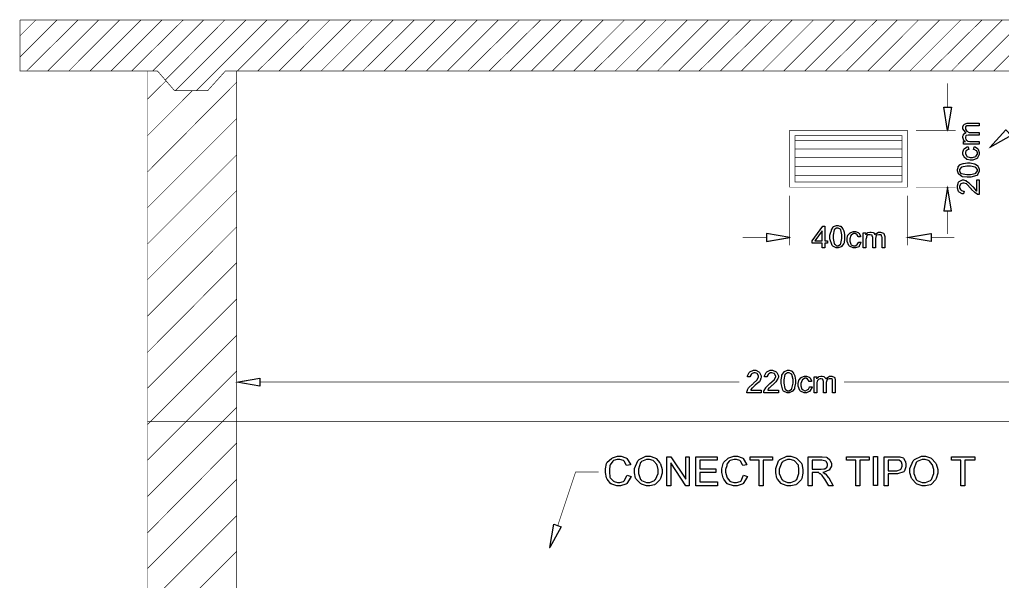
# Model space of a CAD drawing. Extents: x 219 to 1226, y 175 to 465.
# Drawn here: x 888.1 to 951.2, y 424.6 to 460.6 of the extents above; entities that cross this region are included whole.
import ezdxf

# ---------------------------------------------------------------- set-up
doc = ezdxf.new("R2010")
doc.units = 0
doc.header["$MEASUREMENT"] = 0
for name, color, linetype in [('C00-00-00-BLACK', 7, 'Continuous'), ('C00-7E-FF', 150, 'Continuous'), ('C00-FF-00', 3, 'Continuous'), ('CFF-7E-00', 30, 'Continuous')]:
    doc.layers.add(name, color=color, linetype=linetype)

msp = doc.modelspace()

# ---------------------------------------------------------------- linework, layer by layer
at = {"layer": 'C00-00-00-BLACK', "const_width": 0.0423}
for points in [[(888.154, 459.611), (889.173, 460.627)], [(888.154, 458.254), (890.53, 460.627)], [(987.227, 460.627), (888.154, 460.627)], [(896.975, 457.362), (888.154, 457.362), (888.154, 460.627)], [(888.58, 457.362), (891.887, 460.627)], [(889.938, 457.362), (893.202, 460.627)], [(891.295, 457.362), (894.559, 460.627)], [(892.649, 457.362), (895.917, 460.627)], [(894.007, 457.362), (897.274, 460.627)], [(895.321, 457.362), (898.632, 460.627)], [(896.679, 457.362), (899.946, 460.627)], [(897.485, 456.77), (901.301, 460.627)], [(898.12, 456.092), (902.658, 460.627)], [(899.478, 456.092), (904.016, 460.627)], [(902.108, 457.362), (905.373, 460.627)], [(903.423, 457.362), (906.73, 460.627)], [(904.78, 457.362), (908.045, 460.627)], [(906.138, 457.362), (909.403, 460.627)], [(907.495, 457.362), (910.76, 460.627)], [(908.853, 457.362), (912.117, 460.627)], [(910.167, 457.362), (913.475, 460.627)], [(911.524, 457.362), (914.789, 460.627)], [(912.882, 457.362), (916.147, 460.627)], [(914.237, 457.362), (917.504, 460.627)], [(915.594, 457.362), (918.861, 460.627)], [(916.909, 457.362), (920.219, 460.627)], [(918.266, 457.362), (921.576, 460.627)], [(919.623, 457.362), (922.888, 460.627)], [(920.981, 457.362), (924.245, 460.627)], [(922.338, 457.362), (925.602, 460.627)], [(923.695, 457.362), (926.96, 460.627)], [(925.01, 457.362), (928.317, 460.627)], [(926.367, 457.362), (929.632, 460.627)], [(927.725, 457.362), (930.989, 460.627)], [(929.082, 457.362), (932.346, 460.627)], [(930.439, 457.362), (933.704, 460.627)], [(931.754, 457.362), (935.061, 460.627)], [(933.111, 457.362), (936.419, 460.627)], [(934.468, 457.362), (937.733, 460.627)], [(935.823, 457.362), (939.091, 460.627)], [(937.181, 457.362), (940.448, 460.627)], [(938.538, 457.362), (941.805, 460.627)], [(939.853, 457.362), (943.163, 460.627)], [(941.21, 457.362), (944.476, 460.627)], [(942.567, 457.362), (945.833, 460.627)], [(943.925, 457.362), (947.191, 460.627)], [(945.282, 457.362), (948.548, 460.627)], [(946.597, 457.362), (949.904, 460.627)], [(947.954, 457.362), (951.22, 460.627)], [(949.311, 457.362), (952.577, 460.627)], [(950.669, 457.362), (953.935, 460.627)], [(896.34, 386.999), (896.34, 457.362)], [(898.079, 456.092), (896.975, 457.362)], [(898.079, 456.092), (900.2, 456.092), (901.346, 457.362)], [(901.346, 457.362), (974.037, 457.362)], [(902.066, 388.653), (902.066, 457.362)], [(896.34, 455.542), (897.528, 456.727)], [(896.34, 450.877), (902.066, 456.643)], [(896.34, 453.209), (899.224, 456.092)], [(896.34, 448.588), (902.066, 454.311)], [(896.34, 446.258), (902.066, 451.981)], [(896.34, 443.969), (902.066, 449.692)], [(896.34, 441.637), (902.066, 447.36)], [(896.34, 439.307), (902.066, 445.07)], [(896.34, 437.016), (902.066, 442.738)], [(896.34, 434.685), (902.066, 440.408)], [(896.34, 432.396), (902.066, 438.119)], [(896.34, 430.064), (902.066, 435.788)], [(896.34, 434.855), (979.041, 434.855)], [(896.34, 427.734), (902.066, 433.5)], [(896.34, 425.445), (902.066, 431.168)], [(896.34, 423.115), (902.066, 428.835)], [(896.34, 420.823), (902.066, 426.547)]]:
    msp.add_lwpolyline(points, dxfattribs=at)
for points in [[(937.565, 453.549), (937.565, 449.904), (945.112, 449.904), (945.112, 453.549), (937.565, 453.549)], [(937.903, 453.209), (937.903, 450.242), (944.775, 450.242), (944.775, 453.209), (937.903, 453.209)]]:
    msp.add_lwpolyline(points, close=True, dxfattribs=at)
at = {"layer": 'C00-7E-FF', "const_width": 0.0423}
for points in [[(947.7, 455.032), (947.7, 456.557)], [(945.664, 453.549), (948.209, 453.549)], [(945.664, 449.904), (948.209, 449.904)], [(937.565, 449.35), (937.565, 446.173)], [(945.112, 449.35), (945.112, 446.173)], [(947.7, 448.377), (947.7, 446.893)], [(936.08, 446.681), (934.554, 446.681)], [(946.639, 446.681), (948.123, 446.681)], [(902.066, 443.334), (902.066, 436.889)], [(903.55, 437.4), (934.339, 437.4)], [(971.788, 437.4), (941.04, 437.4)], [(922.677, 428.2), (923.822, 431.634), (925.306, 431.634)]]:
    msp.add_lwpolyline(points, dxfattribs=at)
for points in [[(947.447, 455.032), (947.954, 455.032), (947.7, 453.549), (947.447, 455.032)], [(951.773, 453.209), (950.415, 452.447), (951.431, 453.592), (951.773, 453.209)], [(947.447, 448.377), (947.954, 448.377), (947.7, 449.904), (947.447, 448.377)], [(936.08, 446.935), (936.08, 446.427), (937.565, 446.681), (936.08, 446.935)], [(946.639, 446.935), (946.639, 446.427), (945.112, 446.681), (946.639, 446.935)], [(903.55, 437.653), (903.55, 437.142), (902.066, 437.4), (903.55, 437.653)], [(922.888, 428.115), (922.168, 426.8), (922.422, 428.284), (922.888, 428.115)]]:
    msp.add_lwpolyline(points, close=True, dxfattribs=at)
at = {"layer": 'C00-7E-FF'}
for points in [[(947.447, 455.032), (947.954, 455.032), (947.7, 453.549), (947.447, 455.032)], [(951.773, 453.209), (950.415, 452.447), (951.431, 453.592), (951.773, 453.209)], [(947.447, 448.377), (947.954, 448.377), (947.7, 449.904), (947.447, 448.377)], [(936.08, 446.935), (936.08, 446.427), (937.565, 446.681), (936.08, 446.935)], [(946.639, 446.935), (946.639, 446.427), (945.112, 446.681), (946.639, 446.935)], [(903.55, 437.653), (903.55, 437.142), (902.066, 437.4), (903.55, 437.653)], [(922.888, 428.115), (922.168, 426.8), (922.422, 428.284), (922.888, 428.115)]]:
    msp.add_lwpolyline(points, close=True, dxfattribs=at)
at = {"layer": 'C00-FF-00', "const_width": 0.0423}
for points in [[(937.903, 452.912), (944.775, 452.912)], [(937.903, 452.361), (944.775, 452.361)], [(937.903, 451.811), (944.775, 451.811)], [(937.903, 451.216), (944.775, 451.216)], [(937.903, 450.666), (944.775, 450.666)]]:
    msp.add_lwpolyline(points, dxfattribs=at)
at = {"layer": 'CFF-7E-00'}
for points in [[(949.736, 452.657), (948.716, 452.657), (948.716, 452.827), (948.846, 452.827), (948.812, 452.827), (948.726, 452.933), (948.716, 452.954), (948.716, 452.954), (948.675, 453.082), (948.675, 453.123), (948.675, 453.166), (948.716, 453.261), (948.716, 453.293), (948.726, 453.304), (948.866, 453.41), (948.888, 453.42), (948.855, 453.432), (948.675, 453.647), (948.675, 453.719), (948.675, 453.772), (948.748, 453.921), (948.759, 453.931), (948.78, 453.953), (948.956, 454.015), (949.015, 454.015), (949.736, 454.015), (949.736, 453.846), (949.101, 453.846), (949.058, 453.846), (948.963, 453.846), (948.931, 453.846), (948.931, 453.846), (948.855, 453.772), (948.846, 453.761), (948.846, 453.761), (948.846, 453.698), (948.846, 453.676), (948.846, 453.635), (948.909, 453.519), (948.931, 453.508), (948.941, 453.498), (949.092, 453.42), (949.143, 453.42), (949.736, 453.42), (949.736, 453.25), (949.058, 453.25), (949.015, 453.25), (948.898, 453.22), (948.888, 453.209), (948.877, 453.199), (948.846, 453.111), (948.846, 453.081), (948.846, 453.049), (948.877, 452.965), (948.888, 452.954), (948.888, 452.933), (948.952, 452.87), (948.974, 452.87), (948.994, 452.86), (949.136, 452.827), (949.185, 452.827), (949.736, 452.827), (949.736, 452.657)], [(949.354, 452.32), (949.397, 452.488), (949.46, 452.488), (949.628, 452.383), (949.65, 452.361), (949.671, 452.341), (949.736, 452.134), (949.736, 452.065), (949.736, 451.992), (949.628, 451.791), (949.608, 451.769), (949.586, 451.748), (949.317, 451.642), (949.227, 451.642), (949.153, 451.642), (948.952, 451.675), (948.931, 451.685), (948.909, 451.696), (948.768, 451.833), (948.759, 451.854), (948.748, 451.876), (948.675, 452.018), (948.675, 452.065), (948.675, 452.139), (948.748, 452.341), (948.759, 452.361), (948.78, 452.383), (948.956, 452.488), (949.015, 452.488), (949.058, 452.32), (949.015, 452.32), (948.898, 452.245), (948.888, 452.234), (948.877, 452.225), (948.846, 452.138), (948.846, 452.108), (948.846, 452.055), (948.909, 451.907), (948.931, 451.895), (948.941, 451.875), (949.156, 451.811), (949.227, 451.811), (949.3, 451.811), (949.502, 451.875), (949.524, 451.895), (949.533, 451.907), (949.608, 452.026), (949.608, 452.065), (949.608, 452.108), (949.576, 452.225), (949.566, 452.234), (949.555, 452.245), (949.404, 452.32), (949.354, 452.32)], [(949.058, 450.538), (948.95, 450.538), (948.653, 450.571), (948.632, 450.581), (948.61, 450.592), (948.429, 450.73), (948.42, 450.75), (948.398, 450.761), (948.336, 450.943), (948.336, 451.004), (948.336, 451.047), (948.368, 451.164), (948.378, 451.173), (948.378, 451.216), (948.483, 451.333), (948.505, 451.343), (948.515, 451.354), (948.694, 451.419), (948.716, 451.43), (948.716, 451.43), (948.973, 451.472), (949.058, 451.472), (949.153, 451.472), (949.417, 451.397), (949.44, 451.386), (949.492, 451.386), (949.639, 451.27), (949.65, 451.259), (949.671, 451.238), (949.736, 451.063), (949.736, 451.004), (949.736, 450.92), (949.628, 450.688), (949.608, 450.666), (949.576, 450.645), (949.187, 450.538), (949.058, 450.538)], [(949.058, 450.708), (949.163, 450.708), (949.47, 450.783), (949.481, 450.793), (949.502, 450.804), (949.608, 450.954), (949.608, 451.004), (949.608, 451.047), (949.502, 451.164), (949.481, 451.173), (949.47, 451.195), (949.16, 451.259), (949.058, 451.259), (948.941, 451.259), (948.599, 451.195), (948.589, 451.173), (948.567, 451.164), (948.462, 451.044), (948.462, 451.004), (948.462, 450.951), (948.537, 450.804), (948.548, 450.793), (948.569, 450.783), (948.935, 450.708), (949.058, 450.708)], [(949.566, 450.369), (949.736, 450.369), (949.736, 449.438), (949.703, 449.438), (949.631, 449.438), (949.608, 449.438), (949.597, 449.45), (949.449, 449.555), (949.44, 449.565), (949.417, 449.576), (949.237, 449.755), (949.227, 449.776), (949.196, 449.819), (948.941, 450.094), (948.931, 450.115), (948.909, 450.126), (948.764, 450.158), (948.716, 450.158), (948.673, 450.158), (948.558, 450.126), (948.548, 450.115), (948.537, 450.105), (948.462, 449.955), (948.462, 449.904), (948.462, 449.863), (948.537, 449.746), (948.548, 449.735), (948.558, 449.714), (948.708, 449.649), (948.759, 449.649), (948.716, 449.48), (948.642, 449.48), (948.441, 449.587), (948.42, 449.608), (948.398, 449.63), (948.336, 449.837), (948.336, 449.904), (948.336, 449.99), (948.398, 450.221), (948.42, 450.242), (948.441, 450.264), (948.647, 450.369), (948.716, 450.369), (948.716, 450.369), (948.844, 450.327), (948.888, 450.327), (948.898, 450.318), (949.036, 450.212), (949.058, 450.201), (949.067, 450.191), (949.28, 449.977), (949.311, 449.946), (949.332, 449.914), (949.47, 449.746), (949.481, 449.735), (949.481, 449.714), (949.555, 449.66), (949.566, 449.649), (949.566, 450.369)], [(939.642, 446.003), (939.642, 446.302), (939.007, 446.302), (939.007, 446.471), (939.684, 447.403), (939.811, 447.403), (939.811, 446.471), (939.981, 446.471), (939.981, 446.302), (939.811, 446.302), (939.811, 446.003), (939.642, 446.003)], [(940.149, 446.724), (940.149, 446.819), (940.226, 447.083), (940.237, 447.104), (940.237, 447.169), (940.353, 447.34), (940.364, 447.36), (940.385, 447.371), (940.558, 447.446), (940.617, 447.446), (940.67, 447.446), (940.79, 447.403), (940.829, 447.403), (940.839, 447.394), (940.945, 447.253), (940.956, 447.231), (940.966, 447.221), (941.04, 447.101), (941.04, 447.061), (941.05, 447.041), (941.083, 446.804), (941.083, 446.724), (941.083, 446.619), (941.05, 446.332), (941.04, 446.301), (941.029, 446.28), (940.893, 446.1), (940.872, 446.088), (940.861, 446.068), (940.678, 446.003), (940.617, 446.003), (940.543, 446.003), (940.342, 446.111), (940.321, 446.131), (940.299, 446.163), (940.149, 446.585), (940.149, 446.724)], [(940.364, 446.724), (940.364, 446.608), (940.426, 446.28), (940.448, 446.258), (940.458, 446.237), (940.577, 446.131), (940.617, 446.131), (940.67, 446.131), (940.818, 446.237), (940.829, 446.258), (940.839, 446.28), (940.914, 446.614), (940.914, 446.724), (940.914, 446.841), (940.839, 447.169), (940.829, 447.189), (940.818, 447.201), (940.667, 447.274), (940.617, 447.274), (940.575, 447.274), (940.458, 447.201), (940.448, 447.189), (940.426, 447.169), (940.364, 446.835), (940.364, 446.724)], [(939.642, 446.471), (939.642, 447.107), (939.176, 446.471), (939.642, 446.471)], [(941.975, 446.385), (942.144, 446.385), (942.133, 446.353), (942.027, 446.111), (942.018, 446.088), (941.995, 446.079), (941.789, 446.003), (941.721, 446.003), (941.636, 446.003), (941.4, 446.111), (941.379, 446.131), (941.357, 446.153), (941.253, 446.422), (941.253, 446.512), (941.253, 446.586), (941.284, 446.787), (941.295, 446.808), (941.305, 446.83), (941.443, 446.968), (941.465, 446.977), (941.486, 446.988), (941.662, 447.061), (941.721, 447.061), (941.785, 447.061), (941.964, 446.988), (941.975, 446.977), (941.995, 446.968), (942.101, 446.786), (942.101, 446.724), (941.975, 446.724), (941.964, 446.735), (941.891, 446.85), (941.891, 446.85), (941.88, 446.862), (941.76, 446.935), (941.721, 446.935), (941.667, 446.935), (941.516, 446.83), (941.506, 446.808), (941.495, 446.798), (941.422, 446.583), (941.422, 446.512), (941.422, 446.439), (941.495, 446.237), (941.506, 446.215), (941.516, 446.205), (941.669, 446.131), (941.721, 446.131), (941.762, 446.131), (941.88, 446.205), (941.891, 446.215), (941.9, 446.226), (941.975, 446.346), (941.975, 446.385)], [(942.271, 446.003), (942.271, 446.98), (942.441, 446.98), (942.441, 446.853), (942.45, 446.864), (942.556, 446.97), (942.567, 446.98), (942.577, 446.991), (942.697, 447.023), (942.737, 447.023), (942.789, 447.023), (942.927, 446.991), (942.949, 446.98), (942.959, 446.97), (943.033, 446.883), (943.033, 446.853), (943.054, 446.885), (943.262, 447.023), (943.332, 447.023), (943.395, 447.023), (943.576, 446.948), (943.587, 446.937), (943.597, 446.928), (943.671, 446.746), (943.671, 446.684), (943.671, 446.003), (943.502, 446.003), (943.502, 446.641), (943.502, 446.673), (943.469, 446.758), (943.459, 446.768), (943.459, 446.79), (943.427, 446.844), (943.417, 446.853), (943.385, 446.853), (943.312, 446.853), (943.288, 446.853), (943.288, 446.853), (943.128, 446.821), (943.119, 446.81), (943.108, 446.801), (943.076, 446.619), (943.076, 446.557), (943.076, 446.003), (942.906, 446.003), (942.906, 446.641), (942.906, 446.684), (942.863, 446.779), (942.863, 446.81), (942.853, 446.821), (942.733, 446.853), (942.694, 446.853), (942.662, 446.853), (942.591, 446.853), (942.567, 446.853), (942.556, 446.844), (942.483, 446.757), (942.483, 446.726), (942.483, 446.674), (942.441, 446.554), (942.441, 446.514), (942.441, 446.003), (942.271, 446.003)], [(935.739, 436.889), (935.739, 436.719), (934.807, 436.719), (934.807, 436.751), (934.839, 436.836), (934.85, 436.846), (934.85, 436.899), (934.923, 437.037), (934.934, 437.058), (934.955, 437.069), (935.156, 437.251), (935.188, 437.272), (935.22, 437.305), (935.473, 437.549), (935.484, 437.569), (935.494, 437.58), (935.569, 437.731), (935.569, 437.78), (935.569, 437.78), (935.494, 437.929), (935.484, 437.95), (935.473, 437.961), (935.355, 437.992), (935.316, 437.992), (935.262, 437.992), (935.113, 437.929), (935.104, 437.907), (935.093, 437.897), (935.02, 437.778), (935.02, 437.737), (934.85, 437.737), (934.85, 437.812), (934.955, 438.024), (934.977, 438.034), (934.998, 438.056), (935.236, 438.162), (935.316, 438.162), (935.389, 438.162), (935.59, 438.056), (935.612, 438.034), (935.633, 438.013), (935.739, 437.806), (935.739, 437.737), (935.739, 437.706), (935.706, 437.622), (935.696, 437.611), (935.696, 437.558), (935.622, 437.422), (935.612, 437.4), (935.59, 437.39), (935.348, 437.207), (935.316, 437.185), (935.294, 437.164), (935.146, 437.016), (935.146, 437.016), (935.136, 437.006), (935.061, 436.919), (935.061, 436.889), (935.739, 436.889)], [(936.842, 436.889), (936.842, 436.719), (935.911, 436.719), (935.911, 436.751), (935.911, 436.823), (935.911, 436.846), (935.921, 436.868), (936.027, 437.037), (936.038, 437.058), (936.048, 437.069), (936.227, 437.251), (936.249, 437.272), (936.29, 437.305), (936.566, 437.549), (936.588, 437.569), (936.597, 437.58), (936.673, 437.731), (936.673, 437.78), (936.673, 437.78), (936.597, 437.929), (936.588, 437.95), (936.577, 437.961), (936.427, 437.992), (936.377, 437.992), (936.334, 437.992), (936.217, 437.929), (936.208, 437.907), (936.185, 437.897), (936.122, 437.778), (936.122, 437.737), (935.953, 437.737), (935.953, 437.812), (936.057, 438.024), (936.08, 438.034), (936.1, 438.056), (936.307, 438.162), (936.377, 438.162), (936.461, 438.162), (936.693, 438.056), (936.715, 438.034), (936.735, 438.013), (936.842, 437.806), (936.842, 437.737), (936.842, 437.706), (936.8, 437.635), (936.8, 437.611), (936.789, 437.59), (936.683, 437.422), (936.673, 437.4), (936.662, 437.39), (936.45, 437.207), (936.419, 437.185), (936.396, 437.164), (936.255, 437.016), (936.208, 437.016), (936.208, 436.984), (936.165, 436.914), (936.165, 436.889), (936.842, 436.889)], [(937.011, 437.441), (937.011, 437.538), (937.054, 437.752), (937.054, 437.823), (937.063, 437.854), (937.201, 438.056), (937.223, 438.076), (937.233, 438.088), (937.418, 438.162), (937.479, 438.162), (937.532, 438.162), (937.652, 438.119), (937.692, 438.119), (937.701, 438.11), (937.807, 437.972), (937.818, 437.95), (937.828, 437.94), (937.891, 437.791), (937.903, 437.78), (937.903, 437.78), (937.945, 437.527), (937.945, 437.441), (937.945, 437.335), (937.871, 437.047), (937.861, 437.016), (937.861, 436.963), (937.743, 436.816), (937.733, 436.805), (937.711, 436.795), (937.537, 436.719), (937.479, 436.719), (937.394, 436.719), (937.158, 436.825), (937.138, 436.846), (937.116, 436.879), (937.011, 437.301), (937.011, 437.441)], [(937.181, 437.441), (937.181, 437.325), (937.255, 436.996), (937.266, 436.974), (937.277, 436.953), (937.429, 436.846), (937.479, 436.846), (937.532, 436.846), (937.67, 436.953), (937.692, 436.974), (937.701, 436.996), (937.776, 437.331), (937.776, 437.441), (937.776, 437.558), (937.701, 437.886), (937.692, 437.907), (937.67, 437.918), (937.526, 437.992), (937.479, 437.992), (937.426, 437.992), (937.287, 437.918), (937.266, 437.907), (937.255, 437.886), (937.181, 437.553), (937.181, 437.441)], [(938.837, 437.101), (939.007, 437.101), (938.995, 437.069), (938.858, 436.826), (938.837, 436.805), (938.815, 436.795), (938.639, 436.719), (938.58, 436.719), (938.495, 436.719), (938.262, 436.825), (938.242, 436.846), (938.22, 436.868), (938.115, 437.141), (938.115, 437.23), (938.115, 437.305), (938.147, 437.506), (938.157, 437.527), (938.167, 437.549), (938.305, 437.687), (938.327, 437.696), (938.348, 437.707), (938.521, 437.78), (938.58, 437.78), (938.644, 437.78), (938.815, 437.707), (938.837, 437.696), (938.858, 437.687), (938.964, 437.503), (938.964, 437.441), (938.794, 437.441), (938.794, 437.474), (938.728, 437.569), (938.707, 437.569), (938.696, 437.58), (938.61, 437.653), (938.58, 437.653), (938.527, 437.653), (938.378, 437.549), (938.368, 437.527), (938.357, 437.517), (938.284, 437.302), (938.284, 437.23), (938.284, 437.156), (938.346, 436.953), (938.368, 436.931), (938.378, 436.922), (938.53, 436.846), (938.58, 436.846), (938.58, 436.846), (938.731, 436.922), (938.753, 436.931), (938.762, 436.943), (938.826, 437.08), (938.837, 437.101)], [(939.133, 436.719), (939.133, 437.737), (939.303, 437.737), (939.303, 437.611), (939.303, 437.642), (939.407, 437.728), (939.43, 437.737), (939.439, 437.749), (939.559, 437.78), (939.599, 437.78), (939.64, 437.78), (939.757, 437.749), (939.769, 437.737), (939.778, 437.728), (939.884, 437.622), (939.895, 437.611), (939.916, 437.642), (940.124, 437.78), (940.194, 437.78), (940.258, 437.78), (940.426, 437.707), (940.448, 437.696), (940.458, 437.687), (940.491, 437.503), (940.491, 437.441), (940.491, 436.719), (940.321, 436.719), (940.321, 437.4), (940.321, 437.431), (940.321, 437.503), (940.321, 437.527), (940.321, 437.549), (940.28, 437.596), (940.28, 437.611), (940.247, 437.611), (940.172, 437.611), (940.149, 437.611), (940.106, 437.611), (939.99, 437.58), (939.981, 437.569), (939.97, 437.56), (939.895, 437.376), (939.895, 437.314), (939.895, 436.719), (939.726, 436.719), (939.726, 437.4), (939.726, 437.443), (939.694, 437.56), (939.684, 437.569), (939.684, 437.58), (939.588, 437.611), (939.556, 437.611), (939.524, 437.611), (939.439, 437.58), (939.43, 437.569), (939.407, 437.569), (939.345, 437.506), (939.345, 437.484), (939.334, 437.474), (939.303, 437.323), (939.303, 437.272), (939.303, 436.719), (939.133, 436.719)], [(927.13, 431.422), (927.386, 431.338), (927.364, 431.297), (927.118, 430.901), (927.087, 430.869), (927.055, 430.849), (926.698, 430.742), (926.58, 430.742), (926.462, 430.742), (926.145, 430.849), (926.114, 430.869), (926.082, 430.88), (925.838, 431.168), (925.818, 431.211), (925.805, 431.254), (925.729, 431.603), (925.729, 431.718), (925.729, 431.846), (925.805, 432.185), (925.818, 432.227), (925.838, 432.258), (926.123, 432.502), (926.157, 432.523), (926.188, 432.545), (926.512, 432.65), (926.621, 432.65), (926.737, 432.65), (927.055, 432.545), (927.087, 432.523), (927.118, 432.491), (927.334, 432.143), (927.344, 432.1), (927.087, 432.057), (927.076, 432.089), (926.939, 432.333), (926.919, 432.354), (926.896, 432.365), (926.658, 432.439), (926.58, 432.439), (926.494, 432.439), (926.261, 432.365), (926.241, 432.354), (926.219, 432.333), (926.038, 432.089), (926.028, 432.057), (926.017, 432.026), (925.987, 431.795), (925.987, 431.718), (925.987, 431.613), (926.017, 431.327), (926.028, 431.295), (926.049, 431.264), (926.252, 431.05), (926.283, 431.039), (926.304, 431.018), (926.511, 430.955), (926.58, 430.955), (926.664, 430.955), (926.896, 431.029), (926.919, 431.039), (926.939, 431.061), (927.118, 431.381), (927.13, 431.422)], [(927.598, 431.677), (927.598, 431.857), (927.809, 432.355), (927.851, 432.396), (927.893, 432.439), (928.338, 432.65), (928.487, 432.65), (928.604, 432.65), (928.912, 432.545), (928.955, 432.523), (928.987, 432.502), (929.229, 432.216), (929.251, 432.184), (929.272, 432.152), (929.378, 431.797), (929.378, 431.677), (929.378, 431.55), (929.272, 431.211), (929.251, 431.168), (929.229, 431.137), (928.953, 430.849), (928.912, 430.827), (928.88, 430.817), (928.585, 430.742), (928.487, 430.742), (928.37, 430.742), (928.053, 430.849), (928.021, 430.869), (927.978, 430.891), (927.703, 431.168), (927.682, 431.211), (927.671, 431.243), (927.598, 431.569), (927.598, 431.677)], [(927.851, 431.677), (927.851, 431.539), (927.989, 431.156), (928.021, 431.123), (928.053, 431.091), (928.378, 430.955), (928.487, 430.955), (928.593, 430.955), (928.89, 431.091), (928.912, 431.123), (928.944, 431.156), (929.125, 431.547), (929.125, 431.677), (929.125, 431.783), (929.049, 432.068), (929.039, 432.1), (929.028, 432.122), (928.849, 432.333), (928.828, 432.354), (928.796, 432.365), (928.564, 432.439), (928.487, 432.439), (928.37, 432.439), (928.053, 432.301), (928.021, 432.269), (927.989, 432.238), (927.851, 431.817), (927.851, 431.677)], [(929.674, 430.742), (929.674, 432.608), (929.928, 432.608), (930.905, 431.168), (930.905, 432.608), (931.117, 432.608), (931.117, 430.742), (930.905, 430.742), (929.928, 432.227), (929.928, 430.742), (929.674, 430.742)], [(931.54, 430.742), (931.54, 432.608), (932.898, 432.608), (932.898, 432.396), (931.797, 432.396), (931.797, 431.846), (932.812, 431.846), (932.812, 431.592), (931.797, 431.592), (931.797, 430.996), (932.939, 430.996), (932.939, 430.742), (931.54, 430.742)], [(934.595, 431.422), (934.85, 431.338), (934.839, 431.297), (934.586, 430.901), (934.554, 430.869), (934.521, 430.849), (934.194, 430.742), (934.085, 430.742), (933.957, 430.742), (933.609, 430.849), (933.577, 430.869), (933.545, 430.88), (933.333, 431.168), (933.323, 431.211), (933.301, 431.254), (933.197, 431.603), (933.197, 431.718), (933.197, 431.846), (933.301, 432.185), (933.323, 432.227), (933.344, 432.258), (933.588, 432.502), (933.62, 432.523), (933.651, 432.545), (933.977, 432.65), (934.085, 432.65), (934.202, 432.65), (934.521, 432.545), (934.554, 432.523), (934.586, 432.491), (934.797, 432.143), (934.807, 432.1), (934.554, 432.057), (934.543, 432.089), (934.402, 432.333), (934.382, 432.354), (934.36, 432.365), (934.153, 432.439), (934.085, 432.439), (933.989, 432.439), (933.735, 432.365), (933.704, 432.354), (933.682, 432.333), (933.534, 432.126), (933.534, 432.057), (933.523, 432.026), (933.45, 431.795), (933.45, 431.718), (933.45, 431.613), (933.523, 431.327), (933.534, 431.295), (933.544, 431.264), (933.724, 431.05), (933.746, 431.039), (933.767, 431.018), (933.974, 430.955), (934.043, 430.955), (934.138, 430.955), (934.391, 431.029), (934.424, 431.039), (934.445, 431.061), (934.584, 431.381), (934.595, 431.422)], [(935.612, 430.742), (935.612, 432.396), (935.02, 432.396), (935.02, 432.608), (936.461, 432.608), (936.461, 432.396), (935.866, 432.396), (935.866, 430.742), (935.612, 430.742)], [(936.673, 431.677), (936.673, 431.857), (936.842, 432.355), (936.884, 432.396), (936.926, 432.439), (937.372, 432.65), (937.522, 432.65), (937.638, 432.65), (937.956, 432.545), (937.988, 432.523), (938.029, 432.502), (938.305, 432.216), (938.327, 432.184), (938.337, 432.152), (938.411, 431.797), (938.411, 431.677), (938.411, 431.55), (938.337, 431.211), (938.327, 431.168), (938.305, 431.137), (938.02, 430.849), (937.988, 430.827), (937.956, 430.817), (937.63, 430.742), (937.522, 430.742), (937.405, 430.742), (937.095, 430.849), (937.054, 430.869), (937.022, 430.891), (936.778, 431.168), (936.758, 431.211), (936.735, 431.243), (936.673, 431.569), (936.673, 431.677)], [(936.884, 431.677), (936.884, 431.539), (937.065, 431.156), (937.096, 431.123), (937.128, 431.091), (937.423, 430.955), (937.522, 430.955), (937.638, 430.955), (937.956, 431.091), (937.988, 431.123), (938.02, 431.156), (938.157, 431.547), (938.157, 431.677), (938.157, 431.783), (938.125, 432.068), (938.115, 432.1), (938.093, 432.122), (937.893, 432.333), (937.861, 432.354), (937.839, 432.365), (937.601, 432.439), (937.522, 432.439), (937.415, 432.439), (937.128, 432.301), (937.096, 432.269), (937.065, 432.238), (936.884, 431.817), (936.884, 431.677)], [(938.753, 430.742), (938.753, 432.608), (939.556, 432.608), (939.651, 432.608), (939.916, 432.577), (939.938, 432.566), (939.959, 432.556), (940.138, 432.418), (940.149, 432.396), (940.16, 432.375), (940.237, 432.169), (940.237, 432.1), (940.237, 432.016), (940.128, 431.783), (940.108, 431.761), (940.085, 431.74), (939.737, 431.603), (939.684, 431.592), (939.726, 431.592), (939.842, 431.519), (939.853, 431.507), (939.873, 431.498), (940.043, 431.285), (940.065, 431.253), (940.364, 430.742), (940.065, 430.742), (939.811, 431.168), (939.8, 431.19), (939.651, 431.401), (939.642, 431.422), (939.631, 431.433), (939.544, 431.507), (939.515, 431.507), (939.504, 431.519), (939.43, 431.574), (939.43, 431.592), (939.43, 431.592), (939.301, 431.592), (939.26, 431.592), (939.007, 431.592), (939.007, 430.742), (938.753, 430.742)], [(939.007, 431.804), (939.515, 431.804), (939.578, 431.804), (939.757, 431.837), (939.769, 431.846), (939.81, 431.846), (939.927, 431.921), (939.938, 431.931), (939.938, 431.931), (939.981, 432.059), (939.981, 432.1), (939.981, 432.154), (939.905, 432.301), (939.895, 432.311), (939.873, 432.333), (939.635, 432.396), (939.556, 432.396), (939.007, 432.396), (939.007, 431.804)], [(941.805, 430.742), (941.805, 432.396), (941.212, 432.396), (941.212, 432.608), (942.655, 432.608), (942.655, 432.396), (942.06, 432.396), (942.06, 430.742), (941.805, 430.742)], [(942.952, 432.621), (943.205, 432.621), (943.205, 430.758), (942.952, 430.758), (942.952, 432.621)], [(943.628, 430.742), (943.628, 432.608), (944.348, 432.608), (944.411, 432.608), (944.556, 432.608), (944.606, 432.608), (944.626, 432.599), (944.837, 432.534), (944.859, 432.523), (944.869, 432.513), (944.975, 432.333), (944.986, 432.311), (944.995, 432.301), (945.028, 432.119), (945.028, 432.057), (945.028, 431.962), (944.922, 431.709), (944.901, 431.677), (944.88, 431.645), (944.48, 431.507), (944.348, 431.507), (943.883, 431.507), (943.883, 430.742), (943.628, 430.742)], [(943.883, 431.718), (944.348, 431.718), (944.433, 431.718), (944.679, 431.794), (944.689, 431.804), (944.71, 431.826), (944.775, 431.999), (944.775, 432.057), (944.775, 432.111), (944.742, 432.26), (944.732, 432.269), (944.721, 432.281), (944.583, 432.386), (944.563, 432.396), (944.509, 432.396), (944.387, 432.396), (944.348, 432.396), (943.883, 432.396), (943.883, 431.718)], [(945.282, 431.677), (945.282, 431.857), (945.494, 432.355), (945.537, 432.396), (945.578, 432.439), (946.025, 432.65), (946.174, 432.65), (946.289, 432.65), (946.608, 432.545), (946.639, 432.523), (946.671, 432.502), (946.925, 432.216), (946.936, 432.184), (946.956, 432.152), (947.062, 431.797), (947.062, 431.677), (947.062, 431.55), (946.956, 431.211), (946.936, 431.168), (946.914, 431.137), (946.671, 430.849), (946.639, 430.827), (946.597, 430.817), (946.278, 430.742), (946.174, 430.742), (946.056, 430.742), (945.737, 430.849), (945.705, 430.869), (945.673, 430.891), (945.418, 431.168), (945.409, 431.211), (945.387, 431.243), (945.282, 431.569), (945.282, 431.677)], [(945.537, 431.677), (945.537, 431.539), (945.673, 431.156), (945.705, 431.123), (945.737, 431.091), (946.063, 430.955), (946.174, 430.955), (946.289, 430.955), (946.608, 431.091), (946.639, 431.123), (946.66, 431.156), (946.809, 431.547), (946.809, 431.677), (946.809, 431.783), (946.735, 432.068), (946.725, 432.1), (946.714, 432.122), (946.533, 432.333), (946.513, 432.354), (946.481, 432.365), (946.249, 432.439), (946.174, 432.439), (946.056, 432.439), (945.737, 432.301), (945.705, 432.269), (945.673, 432.238), (945.537, 431.817), (945.537, 431.677)], [(948.548, 430.742), (948.548, 432.396), (947.954, 432.396), (947.954, 432.608), (949.44, 432.608), (949.44, 432.396), (948.801, 432.396), (948.801, 430.742), (948.548, 430.742)]]:
    msp.add_lwpolyline(points, close=True, dxfattribs=at)

doc.saveas('drawing.dxf')
